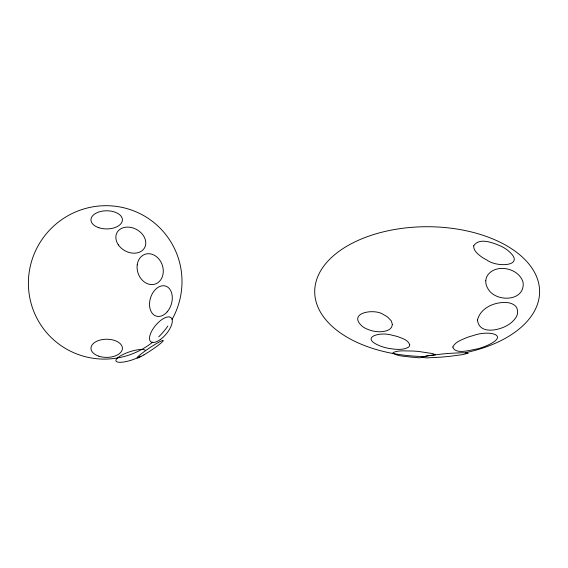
<?xml version="1.0" encoding="UTF-8"?>
<svg xmlns="http://www.w3.org/2000/svg" width="568" height="568" viewBox="0 0 568 568"><rect width="100%" height="100%" fill="white"/><g stroke="black" fill="none" stroke-linecap="round" stroke-linejoin="round"><path stroke-width="0.85" d="M429.536 355.54L428.435 355.71A61.969 35.777 0 0 0 426.085 356.108C421.655 356.782 421.378 358.564 416.869 357.513A88.352 51.006 0 0 1 411.175 357.13C405.14 356.221 398.338 356.463 393.006 353.204L393.042 352.572C398.828 349.973 405.673 351.13 411.871 350.996A88.232 50.942 0 0 1 418.289 351.414L432.028 353.488A17.984 10.38 0 0 1 434.066 354.084L435.542 354.737L430.118 355.454M152.827 342.05A77.177 76.332 -41.5 0 1 31.268 304.001A77.177 76.332 -41.5 0 1 114.388 206.149A77.177 76.332 -41.5 0 1 172.069 319.401M167.872 326.046A77.177 76.332 -41.5 0 1 158.713 336.831M140.843 356.093A15.734 4.246 -18.6 0 1 117.981 362.143A15.734 4.246 -18.6 0 1 125.727 353.268A15.734 4.246 -18.6 0 1 145.614 350.619M423.998 356.534A112.443 64.915 0 0 1 324.804 264.766A112.443 64.915 0 0 1 509.787 247.612A112.443 64.915 0 0 1 465.355 352.7M485.768 280.769L485.924 283.517A36.608 21.137 0 0 0 487.472 287.848C494.323 302.46 524.569 302.233 523.171 283.077A36.622 21.144 0 0 0 521.715 278.973C517.909 272.214 510.029 268.529 502.453 268.416A13.213 7.625 0 0 0 497.248 268.976C491.568 270.155 486.094 274.663 485.768 280.769M477.475 320.04C479.257 336.114 502.985 329.909 511.157 322.731A38.134 22.017 0 0 0 514.8 319.024C518.832 314.757 518.818 306.77 512.876 304.214A11.971 6.908 0 0 0 508.41 302.73C496.29 301.104 480.556 307.189 477.475 320.04M409.713 344.726L409.67 345.415A6.276 3.621 0 0 1 408.342 347.268C402.293 350.534 394.945 349.334 388.448 348.34A37.119 21.428 0 0 1 382.477 346.814C357.861 338.145 378.913 331.052 392.389 335.297A37.14 21.442 0 0 1 397.99 336.725C402.243 338.4 408.115 339.891 409.713 344.726M392.367 324.363L391.657 327.083L390.308 328.702A11.296 6.525 0 0 1 387.099 330.562C380.368 332.876 372.842 331.669 366.466 328.822A25.73 14.853 0 0 1 362.185 326.259C346.771 312.435 375.356 308.133 383.649 314.729A25.737 14.86 0 0 1 387.717 317.157L391.189 320.771L392.367 324.363M473.684 245.816C473.364 250.63 477.787 254.038 481.217 256.665A46.874 27.065 0 0 0 486.826 259.981C497.575 268.217 528.638 266.101 506.457 249.387A46.91 27.086 0 0 0 501.203 246.278C493.386 243.033 479.555 236.906 473.684 245.816M452.788 347.027C455.302 355.128 471.483 349.696 477.447 348.88A55.018 31.765 0 0 0 483.957 346.807C512.336 335.581 489.786 329.497 473.258 335.56A54.975 31.737 0 0 0 466.285 337.782C461.429 339.976 455.224 341.858 452.788 347.027M467.996 353.182L462.771 354.602L450.034 356.292A208.115 120.153 0 0 1 440.931 357.144L426.703 357.89L421.74 357.343L427.413 355.88L441.755 354.056A208.598 120.43 0 0 1 449.139 353.388L462.522 352.678L467.996 353.182M98.825 227.718A15.734 9.081 0 0 0 122.418 219.851A15.734 9.081 0 0 0 98.825 211.992A15.734 9.081 0 0 0 98.825 227.718M118.35 244.844A15.734 12.127 28.8 0 0 144.237 248.344A15.734 12.127 28.8 0 0 129.873 227.257A15.734 12.127 28.8 0 0 118.35 244.844M137.207 264.908A15.734 12.766 71 0 0 154.972 284.128A15.734 12.766 71 0 0 158.344 258.397A15.734 12.766 71 0 0 137.207 264.908M167.198 311.832A15.734 10.877 -72.6 0 0 166.005 286.215A15.734 10.877 -72.6 0 0 149.54 305.243A15.734 10.877 -72.6 0 0 167.198 311.832M160.226 339.621A15.734 6.837 -49.9 0 0 171.11 317.704A15.734 6.837 -49.9 0 0 151.407 331.719A15.734 6.837 -49.9 0 0 160.226 339.621M143.867 354.908A15.734 1.441 -33.7 0 0 163.279 340.551A15.734 1.441 -33.7 0 0 143.377 352.238A15.734 1.441 -33.7 0 0 143.867 354.908M98.825 356.171A15.734 9.081 0 0 0 122.418 348.312A15.734 9.081 0 0 0 98.825 340.445A15.734 9.081 0 0 0 98.825 356.171"/></g></svg>
